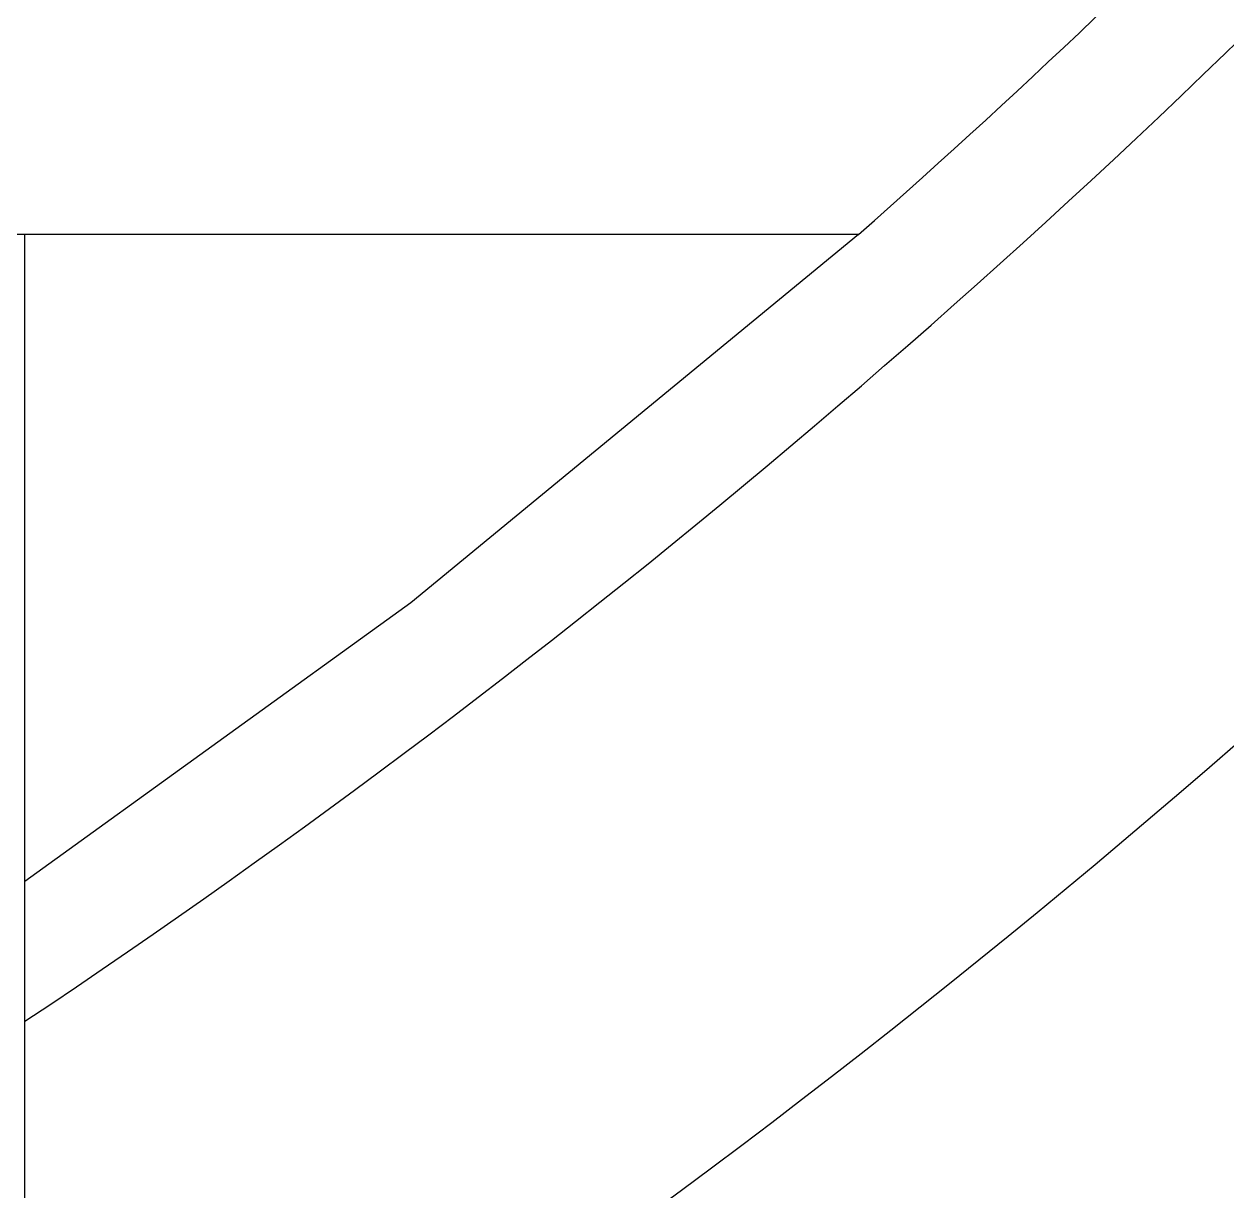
# Model space of a CAD drawing. Header units: millimetres. Extents: x 2 to 1187, y 2 to 839.
# Drawn here: x 190.346 to 193.201, y 438.356 to 441.126 of the extents above; entities that cross this region are included whole.
import ezdxf

# ---------------------------------------------------------------- set-up
doc = ezdxf.new("R2010")
doc.units = ezdxf.units.MM

msp = doc.modelspace()

# ---------------------------------------------------------------- hatches: boundary and pattern name
h = msp.add_hatch()
h.set_pattern_fill('ANSI31', color=256, scale=0.3)
h.paths.add_polyline_path([(600.3858, 723.2245), (600.3858, 724.6149), (599.1608, 724.6149, 0.414214), (598.8858, 724.3399), (598.8858, 719.8899, 0.414214), (599.1608, 719.6149), (600.3858, 719.6149), (600.3858, 721.0053, -0.444966)])
h.paths.add_polyline_path([(648.8858, 724.3399, 0.414214), (648.6108, 724.6149), (647.8858, 724.6149), (647.3858, 724.6149), (647.3858, 723.2245, -0.444966), (647.3858, 721.0053), (647.3858, 719.6149), (648.6108, 719.6149, 0.414214), (648.8858, 719.8899)])
h.paths.add_polyline_path([(648.8858, 681.5899, 0.414214), (648.6108, 681.8649), (647.3858, 681.8649), (647.3858, 680.4745, -0.444966), (647.3858, 678.2553), (647.3858, 676.8649), (648.6108, 676.8649, 0.414214), (648.8858, 677.1399)])
h.paths.add_polyline_path([(600.3858, 678.2553, -0.444966), (600.3858, 680.4745), (600.3858, 681.8649), (599.1608, 681.8649, 0.414214), (598.8858, 681.5899), (598.8858, 677.1399, 0.414214), (599.1608, 676.8649), (600.1358, 676.8649), (600.3858, 676.8649)])
h.paths.add_polyline_path([(204.0979, 197.9237, 0.414214), (203.8229, 198.1987), (203.0979, 198.1987), (202.5979, 198.1987), (202.5979, 196.8084, -0.212442), (203.0916, 195.6987, -0.212442), (202.5979, 194.5891), (202.5979, 193.1987), (203.8229, 193.1987, 0.414214), (204.0979, 193.4737)])
h.paths.add_polyline_path([(155.5979, 198.1987), (154.3729, 198.1987, 0.414214), (154.0979, 197.9237), (154.0979, 193.4737, 0.414214), (154.3729, 193.1987), (155.5979, 193.1987), (155.5979, 194.5891, -0.212442), (155.1041, 195.6987, -0.212442), (155.5979, 196.8084)])
h.paths.add_polyline_path([(155.5979, 154.0584), (155.5979, 155.4487), (154.3729, 155.4487, 0.414214), (154.0979, 155.1737), (154.0979, 150.7237, 0.414214), (154.3729, 150.4487), (155.3479, 150.4487), (155.5979, 150.4487), (155.5979, 151.8391, -0.444966)])
h.paths.add_polyline_path([(204.0979, 155.1737, 0.414214), (203.8229, 155.4487), (202.5979, 155.4487), (202.5979, 154.0584, -0.212442), (203.0916, 152.9487, -0.212442), (202.5979, 151.8391), (202.5979, 150.4487), (203.8229, 150.4487, 0.414214), (204.0979, 150.7237)])
h = msp.add_hatch()
h.set_pattern_fill('ANSI31', color=256, scale=0.3, angle=90)
h.paths.add_polyline_path([(159.0979, 197.9237, 0.414214), (158.8229, 198.1987), (157.5979, 198.1987), (157.5979, 196.8084, -0.212442), (158.0916, 195.6987, -0.212442), (157.5979, 194.5891), (157.5979, 193.1987), (158.8229, 193.1987, 0.414214), (159.0979, 193.4737)])
h.paths.add_polyline_path([(200.5979, 196.8084), (200.5979, 198.1987), (199.3729, 198.1987, 0.414214), (199.0979, 197.9237), (199.0979, 193.4737, 0.414214), (199.3729, 193.1987), (200.3479, 193.1987), (200.5979, 193.1987), (200.5979, 194.5891, -0.444966)])
h.paths.add_polyline_path([(157.5979, 154.0584), (157.5979, 155.4487), (158.8229, 155.4487), (159.0979, 155.4487), (159.0979, 150.4487), (158.8229, 150.4487), (157.5979, 150.4487), (157.5979, 151.8391, 0.444966)])
h.paths.add_polyline_path([(200.5979, 154.0584), (200.5979, 155.4487), (199.3729, 155.4487, 0.414214), (199.0979, 155.1737), (199.0979, 150.7237, 0.414214), (199.3729, 150.4487), (200.5979, 150.4487), (200.5979, 151.8391, -0.444966)])
h.paths.add_polyline_path([(603.8858, 724.3399, 0.414214), (603.6108, 724.6149), (602.3858, 724.6149), (602.3858, 723.2245, -0.444966), (602.3858, 721.0053), (602.3858, 719.6149), (603.6108, 719.6149, 0.414214), (603.8858, 719.8899)])
h.paths.add_polyline_path([(645.3858, 724.6149), (644.1608, 724.6149, 0.414214), (643.8858, 724.3399), (643.8858, 719.8899, 0.414214), (644.1608, 719.6149), (645.1358, 719.6149), (645.3858, 719.6149), (645.3858, 721.0053, -0.444966), (645.3858, 723.2245)])
h.paths.add_polyline_path([(645.3858, 680.4745), (645.3858, 681.8649), (644.1608, 681.8649, 0.414214), (643.8858, 681.5899), (643.8858, 677.1399, 0.414214), (644.1608, 676.8649), (645.3858, 676.8649), (645.3858, 678.2553, -0.444966)])
h.paths.add_polyline_path([(603.8858, 681.5899, 0.414214), (603.6108, 681.8649), (602.6358, 681.8649), (602.3858, 681.8649), (602.3858, 680.4745, -0.444966), (602.3858, 678.2553), (602.3858, 676.8649), (603.6108, 676.8649, 0.414214), (603.8858, 677.1399)])

# ---------------------------------------------------------------- linework, layer by layer
at = {"color": 7, "linetype": 'Continuous', "lineweight": 25}
for p, q in [((192.3267, 440.6266), (189.8881, 440.6266)), ((190.3479, 435.3766), (190.3479, 440.6266))]:
    msp.add_line(p, q, dxfattribs=at)
at = {"color": 7, "linetype": 'Continuous', "lineweight": 25, "flags": 128}
msp.add_lwpolyline([(192.3267, 440.6266), (191.2637, 439.7522), (190.3479, 439.0906)], dxfattribs=at)
at = {"color": 7, "linetype": 'Continuous', "lineweight": 18}
msp.add_circle((179.0979, 455.6266), 42.7508, dxfattribs=at)
at = {"color": 7, "linetype": 'Continuous', "lineweight": 25}
for radius, start, end in [(56.25, 154.83497, 352.33774), (29.375, 297.91007, 345.2075), (20, 311.40962, 329.98115), (20.275, 303.7018, 330.20374), (21.5, 301.5509, 332.01146), (23.5, 300.12309, 324.45889), (24, 300.05952, 322.82053), (25, 298.72293, 319.89602)]:
    msp.add_arc((179.0979, 455.6266), radius, start, end, dxfattribs=at)

doc.saveas('drawing.dxf')
